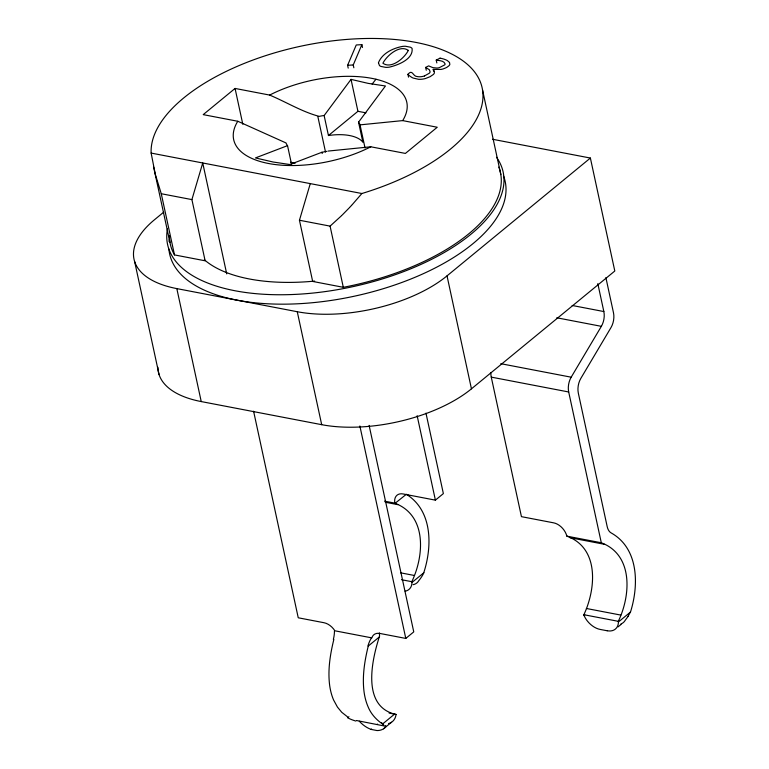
<?xml version="1.0" encoding="UTF-8"?>
<svg xmlns="http://www.w3.org/2000/svg" width="769" height="769" viewBox="0 0 769 769"><rect width="100%" height="100%" fill="white"/><g stroke="black" fill="none" stroke-linecap="round" stroke-linejoin="round"><path stroke-width="1.15" d="M333.842 639.452C330.141 654.467 327.661 670.097 329.68 685.554A52.84 31.433 -79.1 0 0 333.602 700.021L337.437 707.057L341.753 712.296L348.184 717.362L348.924 716.746M413.107 584.671A18.033 11.785 50.6 0 0 418.749 580.71C420.576 578.499 422.21 576.125 423.488 573.559C432.361 547.115 432.918 510.837 406.34 494.284L395.112 503.282M169.42 235.564A168.92 79.044 -12.2 0 0 174.496 254.914L205.131 260.797L191.904 199.604L202.737 162.98L226.72 273.899M498.821 167.094A168.92 79.044 -12.2 0 1 343.31 287.308L312.675 281.435L299.449 220.242L310.282 183.618M379.492 632.945A13.621 8.901 50.6 0 0 379.607 635.982C371.831 659.725 361.074 706.836 396.064 714.459A21.667 14.14 50.5 0 1 394.055 719.794A22.263 14.553 50.6 0 1 391.508 722.245L383.548 728.791A22.859 14.938 50.6 0 1 376.993 730.55L371.1 729.416L371.6 729.012M405.148 591.207A18.033 11.785 50.6 0 0 410.781 587.256A17.254 11.295 50.7 0 0 411.973 582.46L411.809 581.691C424.103 556.189 427.189 515.768 395.285 503.368M414.318 575.462L400.553 572.818M607.193 630.772L600.156 629.427A18.033 11.785 50.6 0 1 587.487 621.169A17.254 11.295 50.7 0 1 584.046 615.479L583.882 614.719C595.975 588.852 599.532 548.114 566.936 536.176L601.3 542.76C633.579 554.91 630.743 595.696 618.295 621.323L618.43 621.967A17.254 11.295 50.7 0 1 617.219 626.86A18.033 11.785 50.6 0 1 607.183 630.743M348.213 68.124L347.598 65.298L356.249 44.977L361.882 44.64L362.497 47.467M353.846 67.787L353.24 64.961L361.882 44.64M423.892 572.722L411.973 582.46M601.3 542.76L568.695 391.979A13.621 8.103 -79.1 0 1 571.184 377.195L601.358 326.335A13.621 8.103 -79.1 0 0 603.848 311.551L597.811 283.646M628.129 616.373L625.187 620.314A18.033 11.785 50.6 0 1 620.958 623.919M351.029 79.38L324.134 115.571L328.45 135.536A38.142 17.85 -12.2 0 1 362.862 142.15L358.546 122.175L385.442 85.984L368.188 83.379L351.029 79.38L357.931 111.303L328.45 135.536M372.119 84.1L375.954 79.236M174.496 254.914L161.269 193.73L155.319 174.371L151.137 153.079A168.92 79.044 -12.2 0 1 299.477 46.486A168.92 79.044 -12.2 0 1 480.01 81.13A168.92 79.044 -12.2 0 1 361.882 193.519L352.144 204.746M351.702 205.227L349.684 207.399M349.232 207.89L341.936 215.31M341.446 215.781L330.084 226.124L299.449 220.242M324.114 115.475A38.142 17.898 -12.2 0 0 319.25 116.369C302.467 112.043 286.02 101.921 269.65 95.077L235.064 88.445L203.208 114.629L237.784 121.262L286.03 142.957A38.142 17.86 -12.5 0 0 287.529 145.649L291.605 164.508M163.749 212.129L154.502 219.732A108.977 50.994 -12.2 0 0 176.822 288.606L201.238 401.572L321.692 424.68A108.977 50.994 -12.2 0 0 471.445 388.835L614.806 271.015L590.381 158.049L492.487 139.256M176.822 288.606L297.267 311.724A108.977 50.994 -12.2 0 0 447.02 275.869L590.381 158.049M384.5 501.148L394.824 503.128A13.621 8.901 50.6 0 1 403.139 493.958L435.398 500.148L443.367 493.602L425.968 413.136M379.3 636.992L368.255 646.056C364.554 661.071 362.074 676.701 364.093 692.158A52.84 31.433 -79.1 0 0 368.015 706.624C371.062 714.305 376.858 720.38 383.702 724.792M253.587 411.204L298.247 617.786L324.057 622.736A13.621 8.901 50.6 0 1 334.899 630.801L371.84 637.886A13.621 8.901 50.6 0 1 379.982 633.464L405.792 638.424L413.76 631.878L369.11 425.392M377.079 724.513L377.569 724.1M382.597 723.965L394.555 714.132M584.046 615.479L584.796 614.864M618.43 621.967L630.484 612.057C638.962 585.18 638.914 548.374 611.038 532.85A13.621 8.103 -79.1 0 1 607.183 526.592L578.336 393.19A13.621 8.103 -79.1 0 1 580.826 378.406L610.999 327.556A13.621 8.103 -79.1 0 0 613.489 312.772L605.885 277.609M618.084 626.87L621.102 624.39M408.541 77.14L407.926 74.314C412.684 68.71 412.713 76.621 417.298 76.573A7.728 3.614 -12.2 0 0 424.459 75.977M436.84 62.943L436.225 60.117L440.07 58.146M426.266 70.239L425.661 67.412L428.631 65.884L432.918 67.662L436.898 68.047A6.171 2.893 -12.2 0 0 439.282 67.672L444.674 64.894A4.749 2.22 -12.2 0 0 445.136 63.99C444.04 60.568 439.224 60.655 436.225 60.117M326.883 151.339L326.796 151.358A38.142 17.898 -12.2 0 1 321.942 152.252L289.875 164.528L273.033 161.999L255.452 157.924L287.529 145.649M424.44 75.958L429.275 73.247A6.71 3.143 -12.2 0 0 430.111 71.93L429.371 69.758L425.661 67.412M328.094 151.07L370.812 146.792L405.398 153.425L437.253 127.241L402.677 120.608L360.036 124.866L365.044 148.013M317.895 116.773L325.518 152.06M347.598 65.298L353.24 64.961M433.629 71.277L433.226 69.393L440.877 69.441A8.863 4.153 -12.2 0 0 443.223 68.883L445.453 68.018A12.006 5.614 -12.2 0 0 447.039 67.201L448.942 65.778A7.536 3.528 -12.2 0 0 449.846 64.346L449.5 62.443L447.395 60.616A27.261 12.756 -12.2 0 0 446.587 60.174A29.078 13.611 -12.2 0 0 440.051 58.165M357.931 111.303L365.967 112.851M290.499 162.24L295.209 163.143M151.137 153.079L361.882 193.519M161.269 193.73L191.904 199.604M572.165 305.476L603.848 311.551M556.775 317.78L601.358 326.335M500.792 363.689L571.184 377.195M490.882 372.571A13.621 8.103 -79.1 0 0 491.266 377.118L568.695 391.979M385.269 502.234L397.89 504.656M569.964 537.685L604.376 544.289M586.391 608.481L620.804 615.085M401.485 579.711L411.809 581.691M583.882 614.719L618.295 621.323M389.085 713.046L396.064 714.459M356.508 720.515L386.096 726.34A22.263 14.553 50.6 0 1 383.548 728.791M386.048 726.33L385.231 725.878M433.226 69.393L434.427 71.267L434.312 73.113A8.978 4.201 -12.2 0 1 433.36 74.468L430.131 76.679L425.478 78.515A10.401 4.864 -12.2 0 1 421.941 79.197L421.345 79.255A11.66 5.46 -12.2 0 1 418.423 79.284L413.184 78.063A23.704 11.093 -12.2 0 1 411.703 77.333L409.829 76.035A62.385 29.193 -12.2 0 1 407.935 74.314M482.538 89.983L500.84 174.592M491.266 377.118L521.44 516.662L553.699 522.853A13.621 8.901 50.6 0 1 566.868 536.147M447.02 275.869L471.445 388.835M417.144 415.721L435.398 500.148M321.942 152.252L322.211 153.502M330.084 226.124L343.31 287.308M359.863 425.968L405.792 638.424M297.267 311.724L321.692 424.68M235.064 88.445L242.812 124.28M153.665 167.229L169.959 242.398M134.642 261.595L159.068 374.561M496.514 157.27A171.641 80.312 -12.2 0 1 352.519 286.741A171.641 80.312 -12.2 0 1 167.498 228.585M201.238 401.572A108.977 50.994 -12.2 0 1 157.895 367.274M503.657 176.255A171.641 80.312 -12.2 0 1 354.797 296.103A171.641 80.312 -12.2 0 1 168.901 249.05M169.017 241.428A171.641 80.312 -12.2 0 1 169.334 239.149M314.665 281.089A147.119 68.845 -12.2 0 1 204.343 259.759M408.031 495.053A24.464 1.471 27.7 0 1 407.695 494.851M630.359 611.999A33.48 32.433 -60.7 0 1 628.004 616.296M269.65 95.077A88.541 41.43 -12.2 0 1 372.004 78.39A88.541 41.43 -12.2 0 1 402.677 120.608M370.812 146.792A88.541 41.43 -12.2 0 1 268.458 163.48A88.541 41.43 -12.2 0 1 237.784 121.262M358.508 122.079A38.142 17.898 -12.2 0 1 360.017 124.78M334.457 630.945A24.618 16.457 -71.6 0 1 333.362 639.375M367.967 645.998A24.618 22.166 -66.1 0 1 371.61 637.722M355.855 721.053A39.373 19.792 -2.8 0 1 347.473 717.698M391.517 722.254A22.859 14.938 50.6 0 1 388.595 723.562M371.1 729.396A22.637 14.794 50.6 0 1 359.306 721.216M383.27 724.09A39.767 1.48 41.6 0 1 381.309 722.572M378.454 62.702L379.444 65.509A10.872 5.085 -12.2 0 0 380.953 66.442L385.74 67.364A10.929 5.114 -12.2 0 0 389.268 67.163C398.092 65.105 413.53 59.136 412.078 48.409A10.939 5.123 -12.2 0 0 410.3 47.178L405.503 46.265A10.872 5.085 -12.2 0 0 402.716 46.38C393.17 48.072 382.183 53.234 378.454 62.702M408.32 50.408C404.427 58.184 391.258 69.383 382.904 63.221C386.826 55.455 399.967 44.237 408.32 50.408"/></g></svg>
